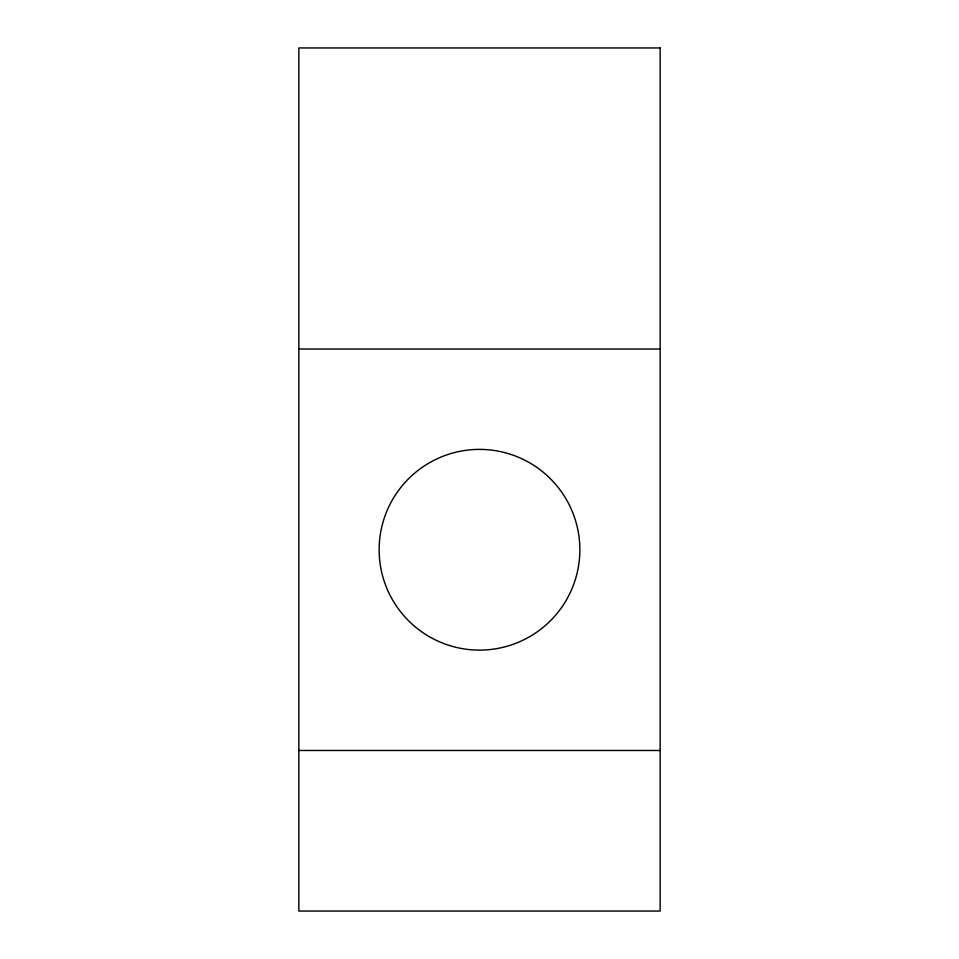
<?xml version="1.0" encoding="UTF-8"?>
<svg xmlns="http://www.w3.org/2000/svg" width="959" height="959" viewBox="0 0 959 959"><rect width="100%" height="100%" fill="white"/><g stroke="black" fill="none" stroke-linecap="round" stroke-linejoin="round"><path stroke-width="1.44" d="M298.848 349.028L660.152 349.028M298.848 750.477L660.152 750.477M660.152 47.95L298.848 47.95L298.848 911.05L660.152 911.05L660.152 47.95M429.32 636.668A100.359 100.359 0 0 0 579.859 549.747A100.359 100.359 0 0 0 429.32 462.837A100.359 100.359 0 0 0 429.32 636.668"/></g></svg>
